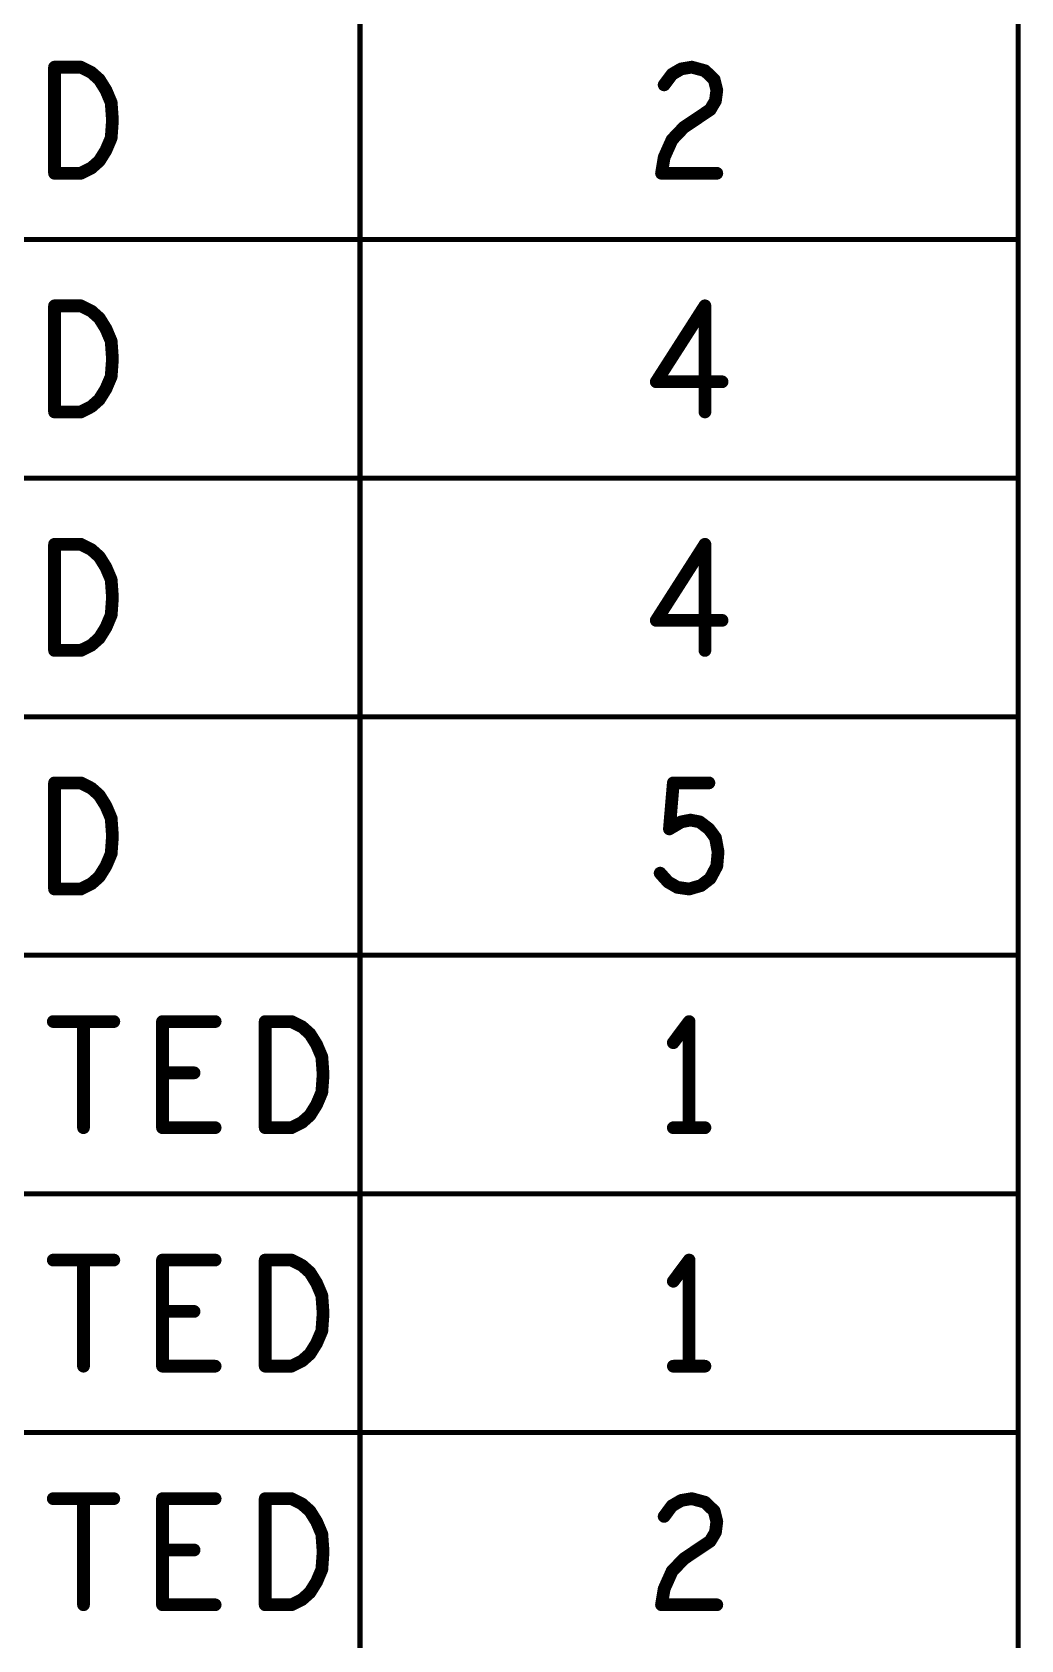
# Model space of a CAD drawing. Extents: x -14.2 to 19.9, y -5.2 to 16.9.
# Drawn here: x 14.299 to 15.463, y 1.354 to 3.248 of the extents above; entities that cross this region are included whole.
import ezdxf

# ---------------------------------------------------------------- set-up
doc = ezdxf.new("R2010")
doc.units = 0
doc.layers.get('0').update_dxf_attribs({"linetype": 'CONTINUOUS'})
doc.layers.add('FAB', color=2, linetype='CONTINUOUS')

# ---------------------------------------------------------------- blocks, each defined once
blk = doc.blocks.new('ROUND_1')
at = {"const_width": 0.003}
blk.add_lwpolyline([(-0.0015, 0, 1), (0.0015, 0, 1)], format="xyb", close=True, dxfattribs=at)
blk = doc.blocks.new('ROUND_105')
at = {"const_width": 0.0075}
blk.add_lwpolyline([(-0.00375, 0, 1), (0.00375, 0, 1)], format="xyb", close=True, dxfattribs=at)

msp = doc.modelspace()

# ---------------------------------------------------------------- linework, layer by layer
at = {"layer": 'FAB'}
for points, const_width in [([(15.4598, 6.9063), (15.4598, -0.3686)], 0.006), ([(14.6848, 6.3754), (14.6848, -0.3686)], 0.006), ([(14.3252, 3.0814), (14.3252, 3.2064)], 0.015), ([(14.3252, 3.2064), (14.3562, 3.2064)], 0.015), ([(14.3562, 3.2064), (14.3686, 3.2001)], 0.015), ([(14.3686, 3.2001), (14.3779, 3.1918)], 0.015), ([(15.0429, 3.1855), (15.0522, 3.198)], 0.015), ([(15.0522, 3.198), (15.063, 3.2043)], 0.015), ([(15.063, 3.2043), (15.0754, 3.2064)], 0.015), ([(15.0754, 3.2064), (15.0909, 3.2022)], 0.015), ([(15.0909, 3.2022), (15.1018, 3.1918)], 0.015), ([(14.3779, 3.1918), (14.3857, 3.1793)], 0.015), ([(14.3857, 3.1793), (14.3919, 3.1647)], 0.015), ([(15.1018, 3.1918), (15.1049, 3.1793)], 0.015), ([(15.1049, 3.1793), (15.1033, 3.1668)], 0.015), ([(14.3919, 3.1647), (14.3934, 3.1438)], 0.015), ([(15.0971, 3.1563), (15.0661, 3.1355)], 0.015), ([(15.1033, 3.1668), (15.0971, 3.1563)], 0.015), ([(14.3934, 3.1438), (14.3919, 3.123)], 0.015), ([(14.3919, 3.123), (14.3857, 3.1084)], 0.015), ([(15.0522, 3.1209), (15.0429, 3.1001)], 0.015), ([(15.0661, 3.1355), (15.0522, 3.1209)], 0.015), ([(14.3857, 3.1084), (14.3779, 3.0959)], 0.015), ([(15.0429, 3.1001), (15.0398, 3.0814)], 0.015), ([(14.3562, 3.0814), (14.3252, 3.0814)], 0.015), ([(14.3686, 3.0876), (14.3562, 3.0814)], 0.015), ([(14.3779, 3.0959), (14.3686, 3.0876)], 0.015), ([(15.0398, 3.0814), (15.1049, 3.0814)], 0.015), ([(8.7328, 3.0034), (15.4598, 3.0034)], 0.006), ([(14.3252, 2.8003), (14.3252, 2.9253)], 0.015), ([(14.3252, 2.9253), (14.3562, 2.9253)], 0.015), ([(14.3562, 2.9253), (14.3686, 2.9191)], 0.015), ([(14.3686, 2.9191), (14.3779, 2.9108)], 0.015), ([(14.3779, 2.9108), (14.3857, 2.8983)], 0.015), ([(15.0909, 2.9253), (15.0336, 2.8358)], 0.015), ([(15.0909, 2.8003), (15.0909, 2.9253)], 0.015), ([(14.3857, 2.8983), (14.3919, 2.8837)], 0.015), ([(14.3919, 2.8837), (14.3934, 2.8628)], 0.015), ([(14.3934, 2.8628), (14.3919, 2.842)], 0.015), ([(14.3919, 2.842), (14.3857, 2.8274)], 0.015), ([(15.0336, 2.8358), (15.1111, 2.8358)], 0.015), ([(14.3779, 2.8149), (14.3686, 2.8066)], 0.015), ([(14.3857, 2.8274), (14.3779, 2.8149)], 0.015), ([(14.3562, 2.8003), (14.3252, 2.8003)], 0.015), ([(14.3686, 2.8066), (14.3562, 2.8003)], 0.015), ([(8.7328, 2.7224), (15.4598, 2.7224)], 0.006), ([(14.3252, 2.5194), (14.3252, 2.6444)], 0.015), ([(14.3252, 2.6444), (14.3562, 2.6444)], 0.015), ([(14.3562, 2.6444), (14.3686, 2.6381)], 0.015), ([(15.0909, 2.6444), (15.0336, 2.5548)], 0.015), ([(15.0909, 2.5194), (15.0909, 2.6444)], 0.015), ([(14.3686, 2.6381), (14.3779, 2.6298)], 0.015), ([(14.3779, 2.6298), (14.3857, 2.6173)], 0.015), ([(14.3857, 2.6173), (14.3919, 2.6027)], 0.015), ([(14.3919, 2.6027), (14.3934, 2.5818)], 0.015), ([(14.3934, 2.5818), (14.3919, 2.561)], 0.015), ([(14.3919, 2.561), (14.3857, 2.5464)], 0.015), ([(15.0336, 2.5548), (15.1111, 2.5548)], 0.015), ([(14.3779, 2.5339), (14.3686, 2.5256)], 0.015), ([(14.3857, 2.5464), (14.3779, 2.5339)], 0.015), ([(14.3562, 2.5194), (14.3252, 2.5194)], 0.015), ([(14.3686, 2.5256), (14.3562, 2.5194)], 0.015), ([(8.7328, 2.4413), (15.4598, 2.4413)], 0.006), ([(14.3252, 2.2384), (14.3252, 2.3634)], 0.015), ([(14.3252, 2.3634), (14.3562, 2.3634)], 0.015), ([(14.3562, 2.3634), (14.3686, 2.3571)], 0.015), ([(15.0491, 2.3092), (15.0537, 2.3634)], 0.015), ([(15.0537, 2.3634), (15.0956, 2.3634)], 0.015), ([(14.3686, 2.3571), (14.3779, 2.3488)], 0.015), ([(14.3779, 2.3488), (14.3857, 2.3363)], 0.015), ([(14.3857, 2.3363), (14.3919, 2.3217)], 0.015), ([(14.3919, 2.3217), (14.3934, 2.3008)], 0.015), ([(15.063, 2.3175), (15.0491, 2.3092)], 0.015), ([(15.0739, 2.3196), (15.063, 2.3175)], 0.015), ([(15.0847, 2.3175), (15.0739, 2.3196)], 0.015), ([(15.0956, 2.3092), (15.0847, 2.3175)], 0.015), ([(15.1033, 2.2988), (15.0956, 2.3092)], 0.015), ([(14.3934, 2.3008), (14.3919, 2.28)], 0.015), ([(15.1064, 2.2821), (15.1033, 2.2988)], 0.015), ([(14.3857, 2.2654), (14.3779, 2.2529)], 0.015), ([(14.3919, 2.28), (14.3857, 2.2654)], 0.015), ([(15.0971, 2.2508), (15.1049, 2.2654)], 0.015), ([(15.1049, 2.2654), (15.1064, 2.2821)], 0.015), ([(14.3779, 2.2529), (14.3686, 2.2446)], 0.015), ([(15.0382, 2.2571), (15.0475, 2.2467)], 0.015), ([(15.0475, 2.2467), (15.0584, 2.2404)], 0.015), ([(15.0863, 2.2425), (15.0971, 2.2508)], 0.015), ([(14.3562, 2.2384), (14.3252, 2.2384)], 0.015), ([(14.3686, 2.2446), (14.3562, 2.2384)], 0.015), ([(15.0584, 2.2404), (15.0723, 2.2384)], 0.015), ([(15.0723, 2.2384), (15.0863, 2.2425)], 0.015), ([(8.7328, 2.1604), (15.4598, 2.1604)], 0.006), ([(14.3237, 2.0823), (14.395, 2.0823)], 0.015), ([(14.3593, 2.0823), (14.3593, 1.9573)], 0.015), ([(14.4523, 1.9573), (14.4523, 2.0823)], 0.015), ([(14.4523, 2.0823), (14.5143, 2.0823)], 0.015), ([(14.5732, 1.9573), (14.5732, 2.0823)], 0.015), ([(14.5732, 2.0823), (14.6042, 2.0823)], 0.015), ([(14.6042, 2.0823), (14.6166, 2.0761)], 0.015), ([(14.6166, 2.0761), (14.6259, 2.0678)], 0.015), ([(15.0723, 2.0823), (15.0537, 2.0574)], 0.015), ([(15.0723, 1.9573), (15.0723, 2.0823)], 0.015), ([(14.6259, 2.0678), (14.6337, 2.0553)], 0.015), ([(14.6337, 2.0553), (14.6399, 2.0407)], 0.015), ([(14.6399, 2.0407), (14.6414, 2.0198)], 0.015), ([(14.4895, 2.0219), (14.4523, 2.0219)], 0.015), ([(14.6414, 2.0198), (14.6399, 1.999)], 0.015), ([(14.6337, 1.9844), (14.6259, 1.9719)], 0.015), ([(14.6399, 1.999), (14.6337, 1.9844)], 0.015), ([(14.6166, 1.9636), (14.6042, 1.9573)], 0.015), ([(14.6259, 1.9719), (14.6166, 1.9636)], 0.015), ([(14.5143, 1.9573), (14.4523, 1.9573)], 0.015), ([(14.6042, 1.9573), (14.5732, 1.9573)], 0.015), ([(15.0537, 1.9573), (15.0909, 1.9573)], 0.015), ([(8.7328, 1.8794), (15.4598, 1.8794)], 0.006), ([(14.3237, 1.8014), (14.395, 1.8014)], 0.015), ([(14.3593, 1.8014), (14.3593, 1.6764)], 0.015), ([(14.4523, 1.6764), (14.4523, 1.8014)], 0.015), ([(14.4523, 1.8014), (14.5143, 1.8014)], 0.015), ([(14.5732, 1.6764), (14.5732, 1.8014)], 0.015), ([(14.5732, 1.8014), (14.6042, 1.8014)], 0.015), ([(14.6042, 1.8014), (14.6166, 1.7951)], 0.015), ([(14.6166, 1.7951), (14.6259, 1.7868)], 0.015), ([(15.0723, 1.8014), (15.0537, 1.7764)], 0.015), ([(15.0723, 1.6764), (15.0723, 1.8014)], 0.015), ([(14.6259, 1.7868), (14.6337, 1.7743)], 0.015), ([(14.6337, 1.7743), (14.6399, 1.7597)], 0.015), ([(14.6399, 1.7597), (14.6414, 1.7388)], 0.015), ([(14.4895, 1.7409), (14.4523, 1.7409)], 0.015), ([(14.6414, 1.7388), (14.6399, 1.718)], 0.015), ([(14.6399, 1.718), (14.6337, 1.7034)], 0.015), ([(14.6337, 1.7034), (14.6259, 1.6909)], 0.015), ([(14.6166, 1.6826), (14.6042, 1.6764)], 0.015), ([(14.6259, 1.6909), (14.6166, 1.6826)], 0.015), ([(14.5143, 1.6764), (14.4523, 1.6764)], 0.015), ([(14.6042, 1.6764), (14.5732, 1.6764)], 0.015), ([(15.0537, 1.6764), (15.0909, 1.6764)], 0.015), ([(8.7328, 1.5983), (15.4598, 1.5983)], 0.006), ([(14.3237, 1.5204), (14.395, 1.5204)], 0.015), ([(14.3593, 1.5204), (14.3593, 1.3954)], 0.015), ([(14.4523, 1.3954), (14.4523, 1.5204)], 0.015), ([(14.4523, 1.5204), (14.5143, 1.5204)], 0.015), ([(14.5732, 1.3954), (14.5732, 1.5204)], 0.015), ([(14.5732, 1.5204), (14.6042, 1.5204)], 0.015), ([(14.6042, 1.5204), (14.6166, 1.5141)], 0.015), ([(14.6166, 1.5141), (14.6259, 1.5058)], 0.015), ([(15.0429, 1.4995), (15.0522, 1.512)], 0.015), ([(15.0522, 1.512), (15.063, 1.5183)], 0.015), ([(15.063, 1.5183), (15.0754, 1.5204)], 0.015), ([(15.0754, 1.5204), (15.0909, 1.5162)], 0.015), ([(15.0909, 1.5162), (15.1018, 1.5058)], 0.015), ([(14.6259, 1.5058), (14.6337, 1.4933)], 0.015), ([(14.6337, 1.4933), (14.6399, 1.4787)], 0.015), ([(15.1018, 1.5058), (15.1049, 1.4933)], 0.015), ([(15.1049, 1.4933), (15.1033, 1.4808)], 0.015), ([(14.6399, 1.4787), (14.6414, 1.4578)], 0.015), ([(15.0971, 1.4703), (15.0661, 1.4495)], 0.015), ([(15.1033, 1.4808), (15.0971, 1.4703)], 0.015), ([(14.4895, 1.4599), (14.4523, 1.4599)], 0.015), ([(14.6414, 1.4578), (14.6399, 1.437)], 0.015), ([(14.6399, 1.437), (14.6337, 1.4224)], 0.015), ([(15.0522, 1.4349), (15.0429, 1.4141)], 0.015), ([(15.0661, 1.4495), (15.0522, 1.4349)], 0.015), ([(14.6337, 1.4224), (14.6259, 1.4099)], 0.015), ([(15.0429, 1.4141), (15.0398, 1.3954)], 0.015), ([(14.5143, 1.3954), (14.4523, 1.3954)], 0.015), ([(14.6042, 1.3954), (14.5732, 1.3954)], 0.015), ([(14.6166, 1.4016), (14.6042, 1.3954)], 0.015), ([(14.6259, 1.4099), (14.6166, 1.4016)], 0.015), ([(15.0398, 1.3954), (15.1049, 1.3954)], 0.015)]:
    msp.add_lwpolyline(points, dxfattribs=dict(at, const_width=const_width))

# ---------------------------------------------------------------- block references
for name, p in [('ROUND_105', (14.3252, 3.2064)), ('ROUND_105', (14.3252, 3.2064)), ('ROUND_105', (14.3562, 3.2064)), ('ROUND_105', (14.3562, 3.2064)), ('ROUND_105', (14.3686, 3.2001)), ('ROUND_105', (14.3686, 3.2001)), ('ROUND_105', (15.0522, 3.198)), ('ROUND_105', (15.0522, 3.198)), ('ROUND_105', (15.063, 3.2043)), ('ROUND_105', (15.063, 3.2043)), ('ROUND_105', (15.0754, 3.2064)), ('ROUND_105', (15.0754, 3.2064)), ('ROUND_105', (15.0909, 3.2022)), ('ROUND_105', (15.0909, 3.2022)), ('ROUND_105', (14.3779, 3.1918)), ('ROUND_105', (14.3779, 3.1918)), ('ROUND_105', (14.3857, 3.1793)), ('ROUND_105', (14.3857, 3.1793)), ('ROUND_105', (15.0429, 3.1855)), ('ROUND_105', (15.1018, 3.1918)), ('ROUND_105', (15.1018, 3.1918)), ('ROUND_105', (15.1049, 3.1793)), ('ROUND_105', (15.1049, 3.1793)), ('ROUND_105', (14.3919, 3.1647)), ('ROUND_105', (14.3919, 3.1647)), ('ROUND_105', (15.0971, 3.1563)), ('ROUND_105', (15.0971, 3.1563)), ('ROUND_105', (15.1033, 3.1668)), ('ROUND_105', (15.1033, 3.1668)), ('ROUND_105', (14.3934, 3.1438)), ('ROUND_105', (14.3934, 3.1438)), ('ROUND_105', (14.3919, 3.123)), ('ROUND_105', (14.3919, 3.123)), ('ROUND_105', (15.0522, 3.1209)), ('ROUND_105', (15.0522, 3.1209)), ('ROUND_105', (15.0661, 3.1355)), ('ROUND_105', (15.0661, 3.1355)), ('ROUND_105', (14.3857, 3.1084)), ('ROUND_105', (14.3857, 3.1084)), ('ROUND_105', (15.0429, 3.1001)), ('ROUND_105', (15.0429, 3.1001)), ('ROUND_105', (14.3252, 3.0814)), ('ROUND_105', (14.3252, 3.0814)), ('ROUND_105', (14.3562, 3.0814)), ('ROUND_105', (14.3562, 3.0814)), ('ROUND_105', (14.3686, 3.0876)), ('ROUND_105', (14.3686, 3.0876)), ('ROUND_105', (14.3779, 3.0959)), ('ROUND_105', (14.3779, 3.0959)), ('ROUND_105', (15.0398, 3.0814)), ('ROUND_105', (15.0398, 3.0814)), ('ROUND_105', (15.1049, 3.0814)), ('ROUND_1', (15.4598, 3.0034)), ('ROUND_105', (14.3252, 2.9253)), ('ROUND_105', (14.3252, 2.9253)), ('ROUND_105', (14.3562, 2.9253)), ('ROUND_105', (14.3562, 2.9253)), ('ROUND_105', (14.3686, 2.9191)), ('ROUND_105', (14.3686, 2.9191)), ('ROUND_105', (14.3779, 2.9108)), ('ROUND_105', (14.3779, 2.9108)), ('ROUND_105', (15.0909, 2.9253)), ('ROUND_105', (15.0909, 2.9253)), ('ROUND_105', (14.3857, 2.8983)), ('ROUND_105', (14.3857, 2.8983)), ('ROUND_105', (14.3919, 2.8837)), ('ROUND_105', (14.3919, 2.8837)), ('ROUND_105', (14.3934, 2.8628)), ('ROUND_105', (14.3934, 2.8628)), ('ROUND_105', (14.3919, 2.842)), ('ROUND_105', (14.3919, 2.842)), ('ROUND_105', (15.0336, 2.8358)), ('ROUND_105', (15.0336, 2.8358)), ('ROUND_105', (15.1111, 2.8358)), ('ROUND_105', (14.3779, 2.8149)), ('ROUND_105', (14.3779, 2.8149)), ('ROUND_105', (14.3857, 2.8274)), ('ROUND_105', (14.3857, 2.8274)), ('ROUND_105', (14.3252, 2.8003)), ('ROUND_105', (14.3252, 2.8003)), ('ROUND_105', (14.3562, 2.8003)), ('ROUND_105', (14.3562, 2.8003)), ('ROUND_105', (14.3686, 2.8066)), ('ROUND_105', (14.3686, 2.8066)), ('ROUND_105', (15.0909, 2.8003)), ('ROUND_1', (15.4598, 2.7224)), ('ROUND_105', (14.3252, 2.6444)), ('ROUND_105', (14.3252, 2.6444)), ('ROUND_105', (14.3562, 2.6444)), ('ROUND_105', (14.3562, 2.6444)), ('ROUND_105', (15.0909, 2.6444)), ('ROUND_105', (15.0909, 2.6444)), ('ROUND_105', (14.3686, 2.6381)), ('ROUND_105', (14.3686, 2.6381)), ('ROUND_105', (14.3779, 2.6298)), ('ROUND_105', (14.3779, 2.6298)), ('ROUND_105', (14.3857, 2.6173)), ('ROUND_105', (14.3857, 2.6173)), ('ROUND_105', (14.3919, 2.6027)), ('ROUND_105', (14.3919, 2.6027)), ('ROUND_105', (14.3934, 2.5818)), ('ROUND_105', (14.3934, 2.5818)), ('ROUND_105', (14.3919, 2.561)), ('ROUND_105', (14.3919, 2.561)), ('ROUND_105', (15.0336, 2.5548)), ('ROUND_105', (15.0336, 2.5548)), ('ROUND_105', (15.1111, 2.5548)), ('ROUND_105', (14.3779, 2.5339)), ('ROUND_105', (14.3779, 2.5339)), ('ROUND_105', (14.3857, 2.5464)), ('ROUND_105', (14.3857, 2.5464)), ('ROUND_105', (14.3252, 2.5194)), ('ROUND_105', (14.3252, 2.5194)), ('ROUND_105', (14.3562, 2.5194)), ('ROUND_105', (14.3562, 2.5194)), ('ROUND_105', (14.3686, 2.5256)), ('ROUND_105', (14.3686, 2.5256)), ('ROUND_105', (15.0909, 2.5194)), ('ROUND_1', (15.4598, 2.4413)), ('ROUND_105', (14.3252, 2.3634)), ('ROUND_105', (14.3252, 2.3634)), ('ROUND_105', (14.3562, 2.3634)), ('ROUND_105', (14.3562, 2.3634)), ('ROUND_105', (15.0537, 2.3634)), ('ROUND_105', (15.0537, 2.3634)), ('ROUND_105', (15.0956, 2.3634)), ('ROUND_105', (14.3686, 2.3571)), ('ROUND_105', (14.3686, 2.3571)), ('ROUND_105', (14.3779, 2.3488)), ('ROUND_105', (14.3779, 2.3488)), ('ROUND_105', (14.3857, 2.3363)), ('ROUND_105', (14.3857, 2.3363)), ('ROUND_105', (14.3919, 2.3217)), ('ROUND_105', (14.3919, 2.3217)), ('ROUND_105', (15.0491, 2.3092)), ('ROUND_105', (15.0491, 2.3092)), ('ROUND_105', (15.063, 2.3175)), ('ROUND_105', (15.063, 2.3175)), ('ROUND_105', (15.0739, 2.3196)), ('ROUND_105', (15.0739, 2.3196)), ('ROUND_105', (15.0847, 2.3175)), ('ROUND_105', (15.0847, 2.3175)), ('ROUND_105', (15.0956, 2.3092)), ('ROUND_105', (15.0956, 2.3092)), ('ROUND_105', (14.3934, 2.3008)), ('ROUND_105', (14.3934, 2.3008)), ('ROUND_105', (15.1033, 2.2988)), ('ROUND_105', (15.1033, 2.2988)), ('ROUND_105', (14.3857, 2.2654)), ('ROUND_105', (14.3857, 2.2654)), ('ROUND_105', (14.3919, 2.28)), ('ROUND_105', (14.3919, 2.28)), ('ROUND_105', (15.1049, 2.2654)), ('ROUND_105', (15.1049, 2.2654)), ('ROUND_105', (15.1064, 2.2821)), ('ROUND_105', (15.1064, 2.2821)), ('ROUND_105', (14.3779, 2.2529)), ('ROUND_105', (14.3779, 2.2529)), ('ROUND_105', (15.0382, 2.2571)), ('ROUND_105', (15.0475, 2.2467)), ('ROUND_105', (15.0475, 2.2467)), ('ROUND_105', (15.0971, 2.2508)), ('ROUND_105', (15.0971, 2.2508)), ('ROUND_105', (14.3252, 2.2384)), ('ROUND_105', (14.3252, 2.2384)), ('ROUND_105', (14.3562, 2.2384)), ('ROUND_105', (14.3562, 2.2384)), ('ROUND_105', (14.3686, 2.2446)), ('ROUND_105', (14.3686, 2.2446)), ('ROUND_105', (15.0584, 2.2404)), ('ROUND_105', (15.0584, 2.2404)), ('ROUND_105', (15.0723, 2.2384)), ('ROUND_105', (15.0723, 2.2384)), ('ROUND_105', (15.0863, 2.2425)), ('ROUND_105', (15.0863, 2.2425)), ('ROUND_1', (15.4598, 2.1604)), ('ROUND_105', (14.3237, 2.0823)), ('ROUND_105', (14.3593, 2.0823)), ('ROUND_105', (14.395, 2.0823)), ('ROUND_105', (14.4523, 2.0823)), ('ROUND_105', (14.4523, 2.0823)), ('ROUND_105', (14.5143, 2.0823)), ('ROUND_105', (14.5732, 2.0823)), ('ROUND_105', (14.5732, 2.0823)), ('ROUND_105', (14.6042, 2.0823)), ('ROUND_105', (14.6042, 2.0823)), ('ROUND_105', (14.6166, 2.0761)), ('ROUND_105', (14.6166, 2.0761)), ('ROUND_105', (15.0723, 2.0823)), ('ROUND_105', (15.0723, 2.0823)), ('ROUND_105', (14.6259, 2.0678)), ('ROUND_105', (14.6259, 2.0678)), ('ROUND_105', (15.0537, 2.0574)), ('ROUND_105', (14.6337, 2.0553)), ('ROUND_105', (14.6337, 2.0553)), ('ROUND_105', (14.6399, 2.0407)), ('ROUND_105', (14.6399, 2.0407)), ('ROUND_105', (14.4523, 2.0219)), ('ROUND_105', (14.4895, 2.0219)), ('ROUND_105', (14.6414, 2.0198)), ('ROUND_105', (14.6414, 2.0198)), ('ROUND_105', (14.6337, 1.9844)), ('ROUND_105', (14.6337, 1.9844)), ('ROUND_105', (14.6399, 1.999)), ('ROUND_105', (14.6399, 1.999)), ('ROUND_105', (14.6166, 1.9636)), ('ROUND_105', (14.6166, 1.9636)), ('ROUND_105', (14.6259, 1.9719)), ('ROUND_105', (14.6259, 1.9719)), ('ROUND_105', (14.3593, 1.9573)), ('ROUND_105', (14.4523, 1.9573)), ('ROUND_105', (14.4523, 1.9573)), ('ROUND_105', (14.5143, 1.9573)), ('ROUND_105', (14.5732, 1.9573)), ('ROUND_105', (14.5732, 1.9573)), ('ROUND_105', (14.6042, 1.9573)), ('ROUND_105', (14.6042, 1.9573)), ('ROUND_105', (15.0537, 1.9573)), ('ROUND_105', (15.0723, 1.9573)), ('ROUND_105', (15.0909, 1.9573)), ('ROUND_1', (15.4598, 1.8794)), ('ROUND_105', (14.3237, 1.8014)), ('ROUND_105', (14.3593, 1.8014)), ('ROUND_105', (14.395, 1.8014)), ('ROUND_105', (14.4523, 1.8014)), ('ROUND_105', (14.4523, 1.8014)), ('ROUND_105', (14.5143, 1.8014)), ('ROUND_105', (14.5732, 1.8014)), ('ROUND_105', (14.5732, 1.8014)), ('ROUND_105', (14.6042, 1.8014)), ('ROUND_105', (14.6042, 1.8014)), ('ROUND_105', (14.6166, 1.7951)), ('ROUND_105', (14.6166, 1.7951)), ('ROUND_105', (15.0723, 1.8014)), ('ROUND_105', (15.0723, 1.8014)), ('ROUND_105', (14.6259, 1.7868)), ('ROUND_105', (14.6259, 1.7868)), ('ROUND_105', (14.6337, 1.7743)), ('ROUND_105', (14.6337, 1.7743)), ('ROUND_105', (15.0537, 1.7764)), ('ROUND_105', (14.6399, 1.7597)), ('ROUND_105', (14.6399, 1.7597)), ('ROUND_105', (14.4523, 1.7409)), ('ROUND_105', (14.4895, 1.7409)), ('ROUND_105', (14.6414, 1.7388)), ('ROUND_105', (14.6414, 1.7388)), ('ROUND_105', (14.6399, 1.718)), ('ROUND_105', (14.6399, 1.718)), ('ROUND_105', (14.6337, 1.7034)), ('ROUND_105', (14.6337, 1.7034)), ('ROUND_105', (14.6166, 1.6826)), ('ROUND_105', (14.6166, 1.6826)), ('ROUND_105', (14.6259, 1.6909)), ('ROUND_105', (14.6259, 1.6909)), ('ROUND_105', (14.3593, 1.6764)), ('ROUND_105', (14.4523, 1.6764)), ('ROUND_105', (14.4523, 1.6764)), ('ROUND_105', (14.5143, 1.6764)), ('ROUND_105', (14.5732, 1.6764)), ('ROUND_105', (14.5732, 1.6764)), ('ROUND_105', (14.6042, 1.6764)), ('ROUND_105', (14.6042, 1.6764)), ('ROUND_105', (15.0537, 1.6764)), ('ROUND_105', (15.0723, 1.6764)), ('ROUND_105', (15.0909, 1.6764)), ('ROUND_1', (15.4598, 1.5983)), ('ROUND_105', (14.3237, 1.5204)), ('ROUND_105', (14.3593, 1.5204)), ('ROUND_105', (14.395, 1.5204)), ('ROUND_105', (14.4523, 1.5204)), ('ROUND_105', (14.4523, 1.5204)), ('ROUND_105', (14.5143, 1.5204)), ('ROUND_105', (14.5732, 1.5204)), ('ROUND_105', (14.5732, 1.5204)), ('ROUND_105', (14.6042, 1.5204)), ('ROUND_105', (14.6042, 1.5204)), ('ROUND_105', (14.6166, 1.5141)), ('ROUND_105', (14.6166, 1.5141)), ('ROUND_105', (15.0522, 1.512)), ('ROUND_105', (15.0522, 1.512)), ('ROUND_105', (15.063, 1.5183)), ('ROUND_105', (15.063, 1.5183)), ('ROUND_105', (15.0754, 1.5204)), ('ROUND_105', (15.0754, 1.5204)), ('ROUND_105', (15.0909, 1.5162)), ('ROUND_105', (15.0909, 1.5162)), ('ROUND_105', (14.6259, 1.5058)), ('ROUND_105', (14.6259, 1.5058)), ('ROUND_105', (14.6337, 1.4933)), ('ROUND_105', (14.6337, 1.4933)), ('ROUND_105', (15.0429, 1.4995)), ('ROUND_105', (15.1018, 1.5058)), ('ROUND_105', (15.1018, 1.5058)), ('ROUND_105', (15.1049, 1.4933)), ('ROUND_105', (15.1049, 1.4933)), ('ROUND_105', (14.6399, 1.4787)), ('ROUND_105', (14.6399, 1.4787)), ('ROUND_105', (15.0971, 1.4703)), ('ROUND_105', (15.0971, 1.4703)), ('ROUND_105', (15.1033, 1.4808)), ('ROUND_105', (15.1033, 1.4808)), ('ROUND_105', (14.4523, 1.4599)), ('ROUND_105', (14.4895, 1.4599)), ('ROUND_105', (14.6414, 1.4578)), ('ROUND_105', (14.6414, 1.4578)), ('ROUND_105', (14.6399, 1.437)), ('ROUND_105', (14.6399, 1.437)), ('ROUND_105', (15.0522, 1.4349)), ('ROUND_105', (15.0522, 1.4349)), ('ROUND_105', (15.0661, 1.4495)), ('ROUND_105', (15.0661, 1.4495)), ('ROUND_105', (14.6337, 1.4224)), ('ROUND_105', (14.6337, 1.4224)), ('ROUND_105', (15.0429, 1.4141)), ('ROUND_105', (15.0429, 1.4141)), ('ROUND_105', (14.3593, 1.3954)), ('ROUND_105', (14.4523, 1.3954)), ('ROUND_105', (14.4523, 1.3954)), ('ROUND_105', (14.5143, 1.3954)), ('ROUND_105', (14.5732, 1.3954)), ('ROUND_105', (14.5732, 1.3954)), ('ROUND_105', (14.6042, 1.3954)), ('ROUND_105', (14.6042, 1.3954)), ('ROUND_105', (14.6166, 1.4016)), ('ROUND_105', (14.6166, 1.4016)), ('ROUND_105', (14.6259, 1.4099)), ('ROUND_105', (14.6259, 1.4099)), ('ROUND_105', (15.0398, 1.3954)), ('ROUND_105', (15.0398, 1.3954)), ('ROUND_105', (15.1049, 1.3954))]:
    msp.add_blockref(name, p, dxfattribs=at)

doc.saveas('drawing.dxf')
